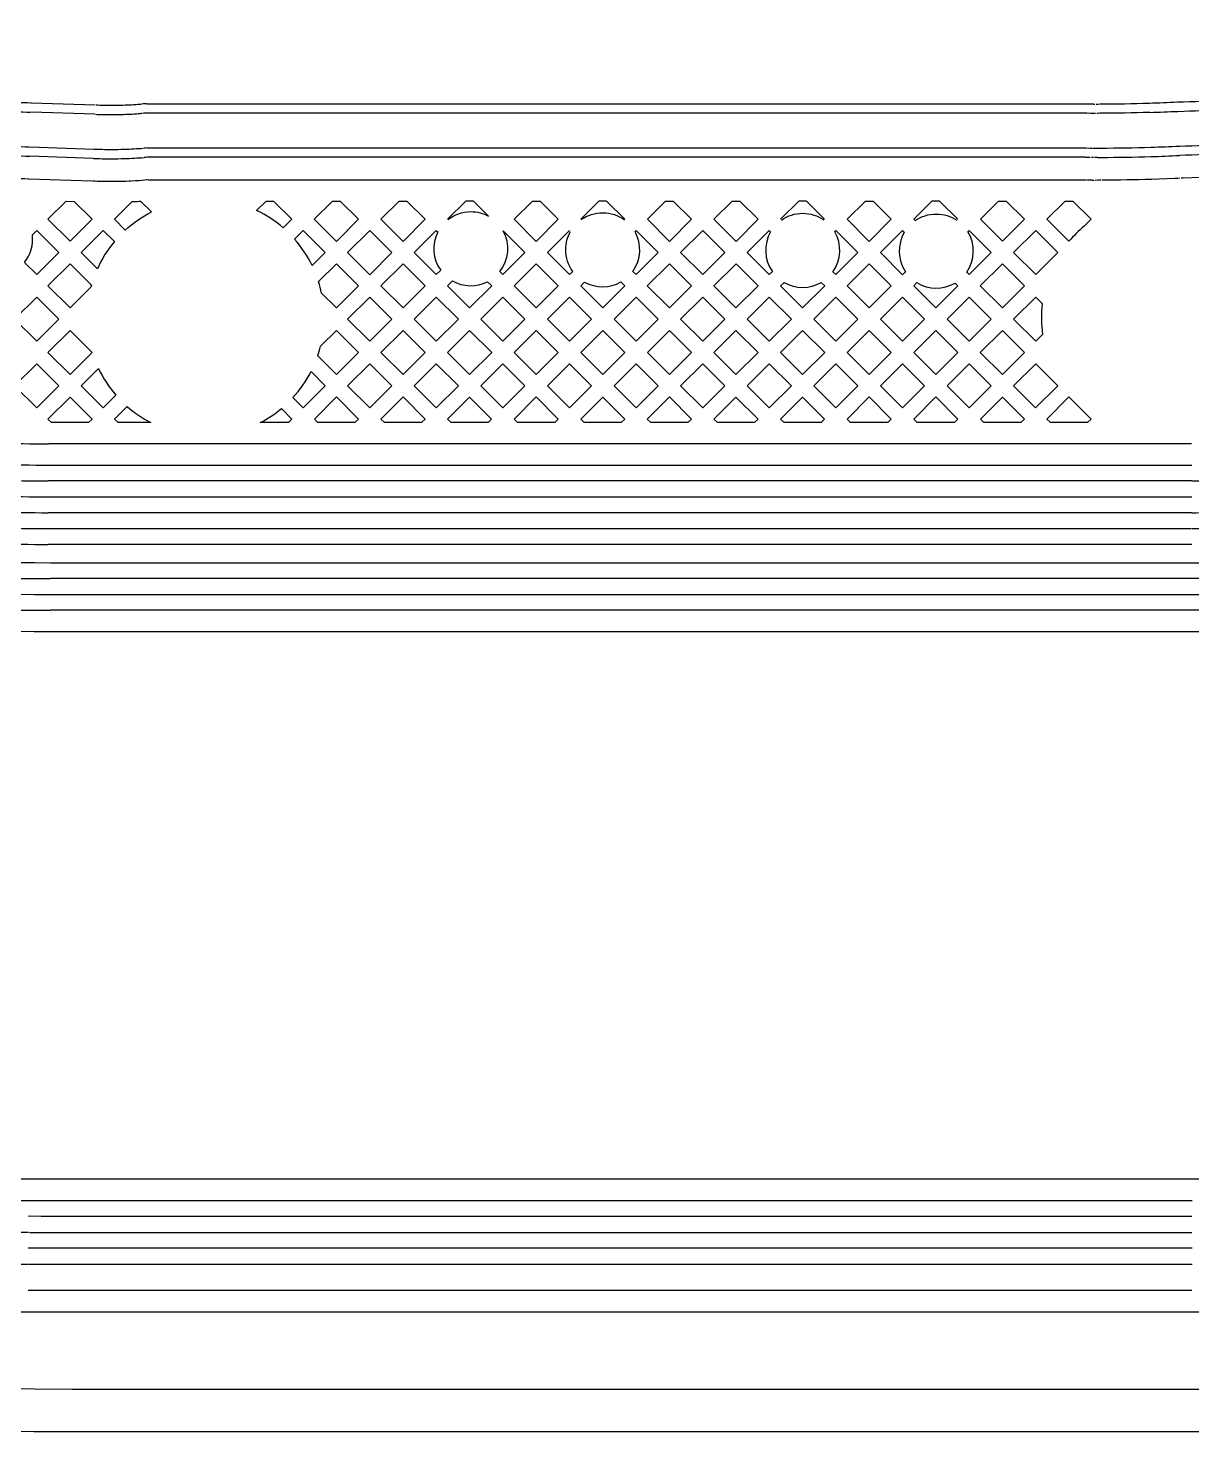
# Model space of a CAD drawing. Extents: x 1548 to 1929, y -174 to 95.
# Drawn here: x 1750.48 to 1756.07, y 36.25 to 42.99 of the extents above; entities that cross this region are included whole.
import ezdxf

# ---------------------------------------------------------------- set-up
doc = ezdxf.new("R2010")
doc.units = 0
doc.layers.add('gbr-dxf_layer0', color=7, linetype='Continuous')
doc.layers.add('gbr-outline-dxf_layer1', color=2, linetype='Continuous')

msp = doc.modelspace()

# ---------------------------------------------------------------- linework, layer by layer
at = {"layer": 'gbr-dxf_layer0'}
for p, q in [((1750.4994, 42.6299), (1750.8065, 42.6197)), ((1751.0233, 42.6236), (1751.0304, 42.624)), ((1751.0547, 42.6248), (1755.5678, 42.6248)), ((1755.5697, 42.6248), (1755.5884, 42.624)), ((1755.5886, 42.624), (1755.5982, 42.624)), ((1755.6008, 42.6239), (1755.6053, 42.6236)), ((1755.6112, 42.6238), (1755.614, 42.6238)), ((1750.8039, 42.5748), (1750.4997, 42.5849)), ((1751.0321, 42.579), (1751.0251, 42.5786)), ((1755.5667, 42.5798), (1751.0564, 42.5798)), ((1755.5856, 42.5791), (1755.5669, 42.5798)), ((1750.4921, 42.4181), (1750.7996, 42.4079)), ((1751.0582, 42.413), (1755.5606, 42.413)), ((1755.5624, 42.4129), (1755.5829, 42.4122)), ((1755.584, 42.4122), (1755.5909, 42.4122)), ((1750.7971, 42.363), (1750.4924, 42.373)), ((1755.5595, 42.368), (1751.0572, 42.368)), ((1755.5832, 42.3672), (1755.5598, 42.3679)), ((1755.5994, 42.3666), (1755.5897, 42.3672)), ((1755.6176, 42.3669), (1755.6027, 42.3664)), ((1750.4884, 42.2651), (1750.7909, 42.2551)), ((1750.9534, 42.2543), (1750.9693, 42.2548)), ((1750.9698, 42.2548), (1750.9809, 42.2554)), ((1751.0611, 42.2599), (1755.5649, 42.2599)), ((1755.5684, 42.2598), (1755.5775, 42.2594)), ((1755.6061, 42.2586), (1755.6209, 42.2592)), ((1755.8789, 42.2637), (1755.9119, 42.2647)), ((1755.913, 42.2648), (1755.9894, 42.2678)), ((1755.9903, 42.2678), (1756.0041, 42.2685)), ((1756.0059, 42.2685), (1756.0132, 42.2688)), ((1756.0198, 42.2691), (1756.0276, 42.2693)), ((1756.0287, 42.2693), (1756.1136, 42.2726)), ((1753.0833, 42.0168), (1752.9773, 41.9108)), ((1750.8171, 41.8332), (1750.7394, 41.9109)), ((1750.7395, 41.2714), (1750.8224, 41.3543)), ((1756.0696, 40.993), (1750.5833, 40.993)), ((1750.5829, 40.8909), (1756.0699, 40.8909)), ((1756.0685, 40.8147), (1750.5815, 40.8147)), ((1750.5826, 40.7385), (1756.0701, 40.7385)), ((1756.0687, 40.6623), (1750.5812, 40.6623)), ((1750.5823, 40.586), (1756.068, 40.586)), ((1756.0703, 40.5098), (1750.5809, 40.5098)), ((1750.5935, 40.4222), (1756.1517, 40.4222)), ((1756.1503, 40.346), (1750.5921, 40.346)), ((1750.5935, 40.2698), (1756.1517, 40.2698)), ((1756.1502, 40.1936), (1750.5921, 40.1936)), ((1750.4867, 37.361), (1750.5488, 37.3608)), ((1750.5501, 37.3607), (1756.0724, 37.3607)), ((1750.5471, 37.2846), (1750.485, 37.2848)), ((1756.071, 37.2845), (1750.5487, 37.2845)), ((1750.4903, 37.2078), (1756.0701, 37.2078)), ((1756.0724, 37.1316), (1750.4851, 37.1316)), ((1750.4879, 37.0554), (1756.0727, 37.0554)), ((1756.0708, 36.9284), (1750.4854, 36.9284))]:
    msp.add_line(p, q, dxfattribs=at)
at = {"layer": 'gbr-dxf_layer0', "linetype": 'Continuous'}
for points in [[(1790.415, 50.9295, -0.006517), (1790.415, 50.9253), (1790.415, 44.3051, -0.014829), (1790.4153, 44.2947, -0.014825), (1790.415, 44.2844), (1790.415, 42.2662, -0.414217), (1789.6184, 41.4697), (1768.5019, 41.4697, 0.196007), (1766.6119, 40.6991, -0.196002), (1756.1971, 36.4532), (1750.6967, 36.4532, -0.196002), (1740.282, 40.6991, 0.196006), (1738.392, 41.4697), (1709.0258, 41.4697)], [(1755.6089, 42.5787, -0.051835), (1755.6043, 42.5785), (1755.597, 42.579), (1755.5875, 42.579)], [(1755.8686, 42.5833, -0.006939), (1755.629, 42.5793, -0.008124), (1755.6143, 42.5788)], [(1756.6568, 42.4086, -0.005385), (1756.2502, 42.3859, -0.05969), (1756.2449, 42.3858, -0.003093), (1756.0117, 42.3769)], [(1755.5784, 42.2594), (1755.5848, 42.2594, -0.034666), (1755.5917, 42.259)], [(1750.8993, 42.0707), (1750.9511, 42.0188, -0.067194), (1751.0761, 42.1059), (1751.0258, 42.1561, -0.003739), (1750.9911, 42.1542)], [(1752.4993, 42.0691, -0.16854), (1752.6094, 42.1073, -0.126375), (1752.6951, 42.0853)], [(1753.1391, 42.0688, -0.157183), (1753.2429, 42.1022, -0.157815), (1753.3471, 42.0685)], [(1754.1002, 42.0668, -0.154876), (1754.2027, 42.0993, -0.153878), (1754.3046, 42.0672)], [(1754.7357, 42.0707), (1754.7424, 42.064, -0.153096), (1754.8439, 42.0959, -0.148623), (1754.9428, 42.0658)], [(1750.7394, 41.9109), (1750.8454, 42.0168), (1750.8986, 41.9636, 0.06787), (1750.8171, 41.8332)], [(1752.9773, 41.9108), (1753.0833, 41.8048), (1753.0988, 41.8202, -0.157816), (1753.0651, 41.9244, -0.12942), (1753.0881, 42.0119)], [(1750.8224, 41.3543, 0.0675), (1750.9062, 41.2263), (1750.8454, 41.1655), (1750.7395, 41.2714)], [(1750.8992, 41.1116), (1750.9599, 41.1723, 0.0606), (1751.0733, 41.0946)], [(1747.1951, 40.6239, 0.01338), (1747.7745, 40.4585, 0.008369), (1748.1407, 40.3704, 0.056686), (1750.59, 40.0917), (1756.1509, 40.0917)], [(1756.6375, 37.4745), (1756.5121, 37.4697, -0.007922), (1756.0724, 37.4626), (1750.428, 37.4631, -0.009517), (1750.0193, 37.4732), (1749.9235, 37.4776, -0.015429), (1749.2629, 37.5324), (1749.2469, 37.5342, -0.002901), (1749.124, 37.5492), (1749.0437, 37.5599, -0.00713), (1748.7409, 37.6051), (1748.4034, 37.6609, -0.008774), (1747.9195, 37.7506, -0.006695), (1747.5568, 37.8301, -0.058884), (1744.4951, 38.9325)], [(1745.0338, 37.9841), (1745.0478, 37.9782, 0.049612), (1747.7925, 37.1276, 0.009441), (1748.3368, 37.027), (1748.6371, 36.9775, 0.040793), (1750.4852, 36.8263), (1756.0727, 36.8263, 0.110715), (1762.2728, 38.2165), (1762.2794, 38.2195)]]:
    msp.add_lwpolyline(points, format="xyb", dxfattribs=at)
for points in [[(1755.5935, 42.4121), (1755.6027, 42.4115), (1755.6173, 42.4119)], [(1750.9886, 42.154), (1750.9823, 42.1537), (1750.8993, 42.0707)], [(1752.6951, 42.0853), (1752.622, 42.1583), (1752.5855, 42.1583), (1752.4978, 42.0706)], [(1753.3492, 42.0706), (1753.2615, 42.1583), (1753.2248, 42.1583), (1753.1372, 42.0706)], [(1754.3081, 42.0706), (1754.2204, 42.1583), (1754.1839, 42.1583), (1754.0963, 42.0707)], [(1754.9477, 42.0707), (1754.8601, 42.1583), (1754.8233, 42.1583), (1754.7357, 42.0707)], [(1751.7633, 41.9756), (1751.8044, 42.0168), (1751.9104, 41.9107), (1751.848, 41.8483)], [(1752.7652, 42.0151), (1752.8696, 41.9108), (1752.7636, 41.8048), (1752.749, 41.8194)], [(1751.0733, 41.0946), (1750.9163, 41.0946), (1750.8992, 41.1116)]]:
    msp.add_lwpolyline(points, dxfattribs=at)
for points in [[(1750.5797, 42.0706), (1750.6666, 42.1576), (1750.706, 42.1563), (1750.7915, 42.0707), (1750.6855, 41.9648)], [(1751.8583, 42.0706), (1751.946, 42.1583), (1751.9828, 42.1583), (1752.0704, 42.0707), (1751.9643, 41.9646)], [(1752.1782, 42.0707), (1752.2657, 42.1583), (1752.3023, 42.1583), (1752.39, 42.0706), (1752.2842, 41.9647)], [(1752.8174, 42.0707), (1752.9051, 42.1583), (1752.9418, 42.1583), (1753.0294, 42.0706), (1752.9234, 41.9647)], [(1753.4569, 42.0706), (1753.5446, 42.1583), (1753.5812, 42.1583), (1753.6688, 42.0707), (1753.5628, 41.9647)], [(1753.7766, 42.0707), (1753.8642, 42.1583), (1753.9009, 42.1583), (1753.9886, 42.0707), (1753.8826, 41.9647)], [(1754.4158, 42.0706), (1754.5035, 42.1583), (1754.5403, 42.1583), (1754.6279, 42.0707), (1754.5218, 41.9646)], [(1755.0554, 42.0707), (1755.143, 42.1583), (1755.1798, 42.1583), (1755.2673, 42.0708), (1755.1613, 41.9648)], [(1752.0182, 41.9107), (1752.1243, 42.0168), (1752.2303, 41.9108), (1752.1242, 41.8047)], [(1753.6167, 41.9108), (1753.7227, 42.0168), (1753.8287, 41.9108), (1753.7227, 41.8048)], [(1755.2152, 41.9109), (1755.3212, 42.0169), (1755.4272, 41.9109), (1755.3212, 41.8049)], [(1752.1781, 41.7509), (1752.2842, 41.8569), (1752.3901, 41.7511), (1752.284, 41.645)], [(1752.8174, 41.7509), (1752.9234, 41.8569), (1753.0294, 41.7509), (1752.9235, 41.6449)], [(1753.4568, 41.751), (1753.5628, 41.8569), (1753.6688, 41.7509), (1753.5629, 41.645)], [(1753.7766, 41.7509), (1753.8826, 41.8569), (1753.9885, 41.751), (1753.8825, 41.645)], [(1754.416, 41.751), (1754.5218, 41.8569), (1754.6278, 41.7509), (1754.522, 41.645)], [(1755.0553, 41.7511), (1755.1613, 41.857), (1755.2673, 41.751), (1755.1614, 41.645)], [(1750.4197, 41.5911), (1750.5257, 41.6971), (1750.6317, 41.5911), (1750.5257, 41.4851)], [(1752.0183, 41.5911), (1752.1242, 41.697), (1752.2301, 41.5911), (1752.1242, 41.4852)], [(1752.3378, 41.5911), (1752.4439, 41.6972), (1752.5499, 41.5912), (1752.4439, 41.4851)], [(1752.6577, 41.5912), (1752.7636, 41.697), (1752.8696, 41.591), (1752.7637, 41.4852)], [(1752.9773, 41.591), (1753.0833, 41.697), (1753.1892, 41.5911), (1753.0832, 41.4851)], [(1753.297, 41.5911), (1753.403, 41.6971), (1753.509, 41.5911), (1753.403, 41.4851)], [(1753.6167, 41.5911), (1753.7227, 41.697), (1753.8286, 41.5912), (1753.7226, 41.4852)], [(1753.9363, 41.5912), (1754.0423, 41.6972), (1754.1483, 41.5911), (1754.0424, 41.4852)], [(1754.2561, 41.5911), (1754.3621, 41.6971), (1754.4681, 41.5911), (1754.3621, 41.4851)], [(1754.5759, 41.5911), (1754.6817, 41.697), (1754.7876, 41.5911), (1754.6818, 41.4852)], [(1754.8954, 41.5911), (1755.0015, 41.6972), (1755.1075, 41.5912), (1755.0014, 41.4851)], [(1750.5796, 41.4312), (1750.6856, 41.5372), (1750.7916, 41.4312), (1750.6856, 41.3252)], [(1752.1781, 41.4313), (1752.284, 41.5372), (1752.39, 41.4312), (1752.2841, 41.3253)], [(1752.4977, 41.4312), (1752.6038, 41.5373), (1752.7098, 41.4313), (1752.6038, 41.3252)], [(1752.8176, 41.4313), (1752.9235, 41.5371), (1753.0293, 41.4312), (1752.9235, 41.3254)], [(1753.1371, 41.4312), (1753.2431, 41.5372), (1753.3491, 41.4312), (1753.2431, 41.3252)], [(1753.4569, 41.4312), (1753.5629, 41.5372), (1753.6687, 41.4313), (1753.5628, 41.3253)], [(1753.7765, 41.4313), (1753.8825, 41.5373), (1753.9885, 41.4313), (1753.8825, 41.3253)], [(1754.0962, 41.4313), (1754.2022, 41.5373), (1754.3082, 41.4312), (1754.2023, 41.3253)], [(1754.416, 41.4312), (1754.522, 41.5372), (1754.6279, 41.4313), (1754.5219, 41.3254)], [(1754.7356, 41.4313), (1754.8415, 41.5372), (1754.9475, 41.4312), (1754.8416, 41.3253)], [(1755.0553, 41.4312), (1755.1614, 41.5373), (1755.2674, 41.4313), (1755.1613, 41.3252)], [(1750.4198, 41.2715), (1750.5257, 41.3774), (1750.6317, 41.2714), (1750.5258, 41.1655)], [(1752.0182, 41.2715), (1752.1242, 41.3775), (1752.2302, 41.2715), (1752.1243, 41.1655)], [(1752.338, 41.2715), (1752.4439, 41.3773), (1752.5499, 41.2713), (1752.444, 41.1654)], [(1752.6576, 41.2713), (1752.7637, 41.3774), (1752.8696, 41.2715), (1752.7635, 41.1654)], [(1752.9774, 41.2715), (1753.0832, 41.3774), (1753.1892, 41.2714), (1753.0834, 41.1655)], [(1753.297, 41.2714), (1753.403, 41.3773), (1753.5089, 41.2715), (1753.4029, 41.1655)], [(1753.6166, 41.2715), (1753.7226, 41.3774), (1753.8286, 41.2714), (1753.7226, 41.1654)], [(1753.9364, 41.2714), (1754.0424, 41.3774), (1754.1484, 41.2714), (1754.0424, 41.1654)], [(1754.2561, 41.2714), (1754.3621, 41.3774), (1754.468, 41.2715), (1754.362, 41.1655)], [(1754.5758, 41.2715), (1754.6818, 41.3775), (1754.7878, 41.2715), (1754.6818, 41.1655)], [(1754.8955, 41.2715), (1755.0014, 41.3773), (1755.1074, 41.2713), (1755.0015, 41.1654)], [(1755.2152, 41.2713), (1755.3212, 41.3774), (1755.4271, 41.2715), (1755.321, 41.1654)], [(1750.5797, 41.1116), (1750.6856, 41.2175), (1750.7915, 41.1116), (1750.7745, 41.0946), (1750.5968, 41.0946)], [(1751.8584, 41.1116), (1751.9644, 41.2176), (1752.0704, 41.1116), (1752.0534, 41.0946), (1751.8754, 41.0946)], [(1752.1781, 41.1116), (1752.2841, 41.2176), (1752.3901, 41.1116), (1752.3731, 41.0946), (1752.1951, 41.0946)], [(1752.4979, 41.1116), (1752.6038, 41.2174), (1752.7096, 41.1115), (1752.6927, 41.0946), (1752.5149, 41.0946)], [(1752.8174, 41.1115), (1752.9235, 41.2176), (1753.0295, 41.1116), (1753.0125, 41.0946), (1752.8344, 41.0946)], [(1753.1373, 41.1116), (1753.2431, 41.2175), (1753.349, 41.1116), (1753.332, 41.0946), (1753.1543, 41.0946)], [(1753.4568, 41.1116), (1753.5628, 41.2176), (1753.6688, 41.1116), (1753.6518, 41.0946), (1753.4738, 41.0946)], [(1753.7765, 41.1116), (1753.8825, 41.2175), (1753.9885, 41.1115), (1753.9716, 41.0946), (1753.7935, 41.0946)], [(1754.0963, 41.1115), (1754.2023, 41.2175), (1754.3081, 41.1116), (1754.2911, 41.0946), (1754.1133, 41.0946)], [(1754.4159, 41.1116), (1754.5219, 41.2176), (1754.6279, 41.1116), (1754.6109, 41.0946), (1754.4329, 41.0946)], [(1754.7357, 41.1116), (1754.8416, 41.2176), (1754.9477, 41.1116), (1754.9307, 41.0946), (1754.7527, 41.0946)], [(1755.0554, 41.1116), (1755.1613, 41.2174), (1755.2672, 41.1115), (1755.2502, 41.0946), (1755.0724, 41.0946)], [(1755.3749, 41.1115), (1755.481, 41.2176), (1755.587, 41.1116), (1755.57, 41.0946), (1755.3919, 41.0946)]]:
    msp.add_lwpolyline(points, close=True, dxfattribs=at)
for points in [[(1751.5813, 42.1132), (1751.6264, 42.1583), (1751.6629, 42.1583), (1751.7505, 42.0706), (1751.7092, 42.0293, 0.067503)], [(1755.3751, 42.0708), (1755.4626, 42.1583), (1755.4993, 42.1583), (1755.587, 42.0706), (1755.5535, 42.0372, 0.045104), (1755.481, 41.9648)], [(1750.4667, 41.8639, 0.20141), (1750.5051, 41.9961), (1750.5258, 42.0168), (1750.6317, 41.9109), (1750.5257, 41.8049)], [(1752.338, 41.9108), (1752.4439, 42.0167), (1752.4508, 42.0098, 0.279681), (1752.4649, 41.8259), (1752.4439, 41.8049)], [(1753.3872, 41.8206, 0.291822), (1753.3979, 42.0115), (1753.403, 42.0167), (1753.5089, 41.9108), (1753.403, 41.8049)], [(1753.9364, 41.9108), (1754.0424, 42.0168), (1754.0487, 42.0105, 0.291508), (1754.057, 41.8196), (1754.0423, 41.8049)], [(1754.348, 41.819, 0.293647), (1754.3563, 42.0111), (1754.3619, 42.0168), (1754.468, 41.9107), (1754.3621, 41.8049)], [(1754.5757, 41.9107), (1754.6818, 42.0168), (1754.6905, 42.0081, 0.287853), (1754.6961, 41.8191), (1754.6817, 41.8047)], [(1754.9898, 41.8166, 0.297412), (1754.9956, 42.0108), (1755.0016, 42.0168), (1755.1075, 41.9109), (1755.0015, 41.8049)], [(1750.5796, 41.751), (1750.6855, 41.857), (1750.7883, 41.7543, 0.004367), (1750.7858, 41.7453), (1750.6856, 41.645)], [(1751.8787, 41.7713), (1751.9643, 41.8569), (1752.0703, 41.7509), (1751.9645, 41.645), (1751.8932, 41.7163, 0.025037)], [(1752.4978, 41.7511), (1752.5216, 41.7749, 0.251428), (1752.6897, 41.7709), (1752.7097, 41.7509), (1752.6038, 41.645)], [(1753.1372, 41.7509), (1753.1558, 41.7694, 0.262534), (1753.3304, 41.7696), (1753.3491, 41.751), (1753.2431, 41.645)], [(1754.0962, 41.751), (1754.1131, 41.7679, 0.269191), (1754.2916, 41.7676), (1754.3082, 41.751), (1754.2022, 41.645)], [(1754.7356, 41.7509), (1754.7511, 41.7664, 0.276698), (1754.9339, 41.7647), (1754.9476, 41.7511), (1754.8415, 41.645)], [(1755.2152, 41.5912), (1755.3212, 41.6972), (1755.3524, 41.666, 0.065164), (1755.3544, 41.5183), (1755.3212, 41.4852)], [(1751.8746, 41.4151, 0.021039), (1751.8882, 41.4609), (1751.9645, 41.5372), (1752.0703, 41.4313), (1751.9644, 41.3254)], [(1751.7554, 41.2146, 0.067194), (1751.8424, 41.3395), (1751.9105, 41.2715), (1751.8045, 41.1655)], [(1751.5988, 41.0946, 0.053647), (1751.7002, 41.162), (1751.7506, 41.1116), (1751.7336, 41.0946)]]:
    msp.add_lwpolyline(points, format="xyb", close=True, dxfattribs=at)
at = {"layer": 'gbr-dxf_layer0'}
for centre, radius, start, end in [((1750.857, 53.0585), 10.4798, 266.42241, 268.02858), ((1750.857, 53.0585), 10.4348, 266.429, 268.02753), ((1750.884, 44.281), 1.663, 267.46297, 269.99754), ((1750.8837, 44.2809), 1.663, 270.04224, 271.85656), ((1750.8767, 44.5213), 1.9034, 271.88766, 274.37767), ((1751.0671, 41.9767), 0.6482, 91.30064, 92.95515), ((1755.6066, 43.0394), 0.4157, 271.10033, 272.91839), ((1755.6017, 51.2276), 8.6034, 270.18785, 271.7573), ((1755.5813, 51.5434), 8.9196, 271.83718, 272.70042), ((1755.5816, 51.5434), 8.9646, 271.84667, 272.69205), ((1755.3999, 61.2959), 18.672, 271.85065, 273.24844), ((1755.4001, 61.296), 18.717, 271.84681, 273.23657), ((1750.884, 44.281), 1.708, 267.42438, 269.95991), ((1750.8838, 44.2809), 1.708, 270.00329, 271.9136), ((1750.8767, 44.5213), 1.9484, 271.93872, 274.3462), ((1751.0671, 41.9767), 0.6032, 91.14237, 93.05074), ((1750.8555, 53.0584), 10.6916, 266.43058, 268.04345), ((1750.8556, 53.0584), 10.6466, 266.43596, 268.03333), ((1750.8828, 44.281), 1.875, 267.49968, 270.00092), ((1750.8828, 44.281), 1.875, 270.03258, 271.94507), ((1750.8766, 44.5212), 2.1153, 271.92186, 274.33617), ((1751.0672, 41.9767), 0.4364, 91.38088, 93.59083), ((1755.6057, 43.0394), 0.6276, 271.17913, 272.3613), ((1755.605, 51.2277), 8.8152, 270.18965, 271.74772), ((1755.585, 51.5434), 9.1314, 271.81986, 272.66734), ((1755.3987, 61.2957), 18.8838, 271.85885, 272.57278), ((1750.8828, 44.281), 1.92, 267.46574, 269.96808), ((1750.8828, 44.281), 1.92, 269.99912, 271.91295), ((1750.8766, 44.5212), 2.1603, 271.89148, 274.38011), ((1751.0672, 41.9767), 0.3914, 91.54265, 93.62218), ((1755.6057, 43.0394), 0.6726, 271.07987, 272.51324), ((1755.6051, 51.2277), 8.8602, 270.20078, 271.74085), ((1755.5851, 51.5434), 9.1764, 271.81217, 272.65993), ((1750.8561, 53.0584), 10.7996, 266.43708, 268.04107), ((1750.8828, 44.281), 2.0279, 267.49843, 269.993), ((1750.8822, 44.281), 2.0279, 270.05448, 271.96165), ((1750.8777, 44.5213), 2.2682, 272.68019, 274.23943), ((1751.0656, 41.9767), 0.2833, 91.50477, 93.73806), ((1755.6013, 42.3889), 0.1304, 266.96863, 269.98798), ((1755.6038, 43.0395), 0.7805, 271.4068, 272.37908), ((1755.6077, 51.2276), 8.968, 270.20475, 271.72035), ((1752.6094, 41.9295), 0.1778, 321.73607, 28.80483), ((1751.3361, 41.5995), 0.5692, 25.92307, 41.36197), ((1750.5987, 51.3658), 10.3729, 267.25159, 269.90527), ((1750.5993, 51.3658), 10.475, 267.2387, 269.90315), ((1750.5993, 51.3658), 10.5512, 267.25151, 269.89543), ((1756.0509, 51.3495), 10.5349, 270.1034, 271.86527), ((1750.5955, 51.3658), 10.6274, 267.25891, 269.92346), ((1750.5922, 50.9988), 10.5766, 257.00654, 269.99992), ((1750.5954, 51.3658), 10.7036, 267.27184, 269.9162), ((1756.0539, 51.3498), 10.6876, 270.08715, 271.85111), ((1750.5922, 50.9988), 10.6528, 257.02033, 269.99236), ((1750.5916, 51.3658), 10.7798, 267.2864, 269.94362), ((1756.057, 51.3498), 10.7638, 270.07138, 271.84471), ((1750.5911, 50.9988), 10.729, 257.01475, 270.00006), ((1750.5915, 51.3658), 10.856, 267.27905, 269.93632), ((1750.5912, 50.9988), 10.8052, 257.02846, 269.99243), ((1750.4896, 48.2096), 10.8486, 267.4936, 269.9768), ((1750.4854, 48.2099), 11.1544, 260.65607, 270.00004), ((1750.4896, 48.2096), 11.0015, 267.48841, 269.97856)]:
    msp.add_arc(centre, radius, start, end, dxfattribs=at)
at = {"layer": 'gbr-outline-dxf_layer1', "linetype": 'Continuous'}
msp.add_lwpolyline([(1706.7985, 42.2663), (1706.7985, 53.8662, -0.414215), (1707.7985, 54.8662), (1738.8065, 54.8662, -0.202312), (1749.6226, 50.3031, 0.202309), (1750.697, 49.8497), (1756.1969, 49.8497, 0.202214), (1757.2709, 50.3027, -0.202322), (1768.0874, 54.8662), (1789.6185, 54.8662, -0.414215), (1790.6185, 53.8662), (1790.6185, 42.2663, -0.414215), (1789.6185, 41.2663), (1768.5019, 41.2663, 0.196009), (1766.7542, 40.5536, -0.196007), (1756.1969, 36.2498), (1750.697, 36.2498, -0.196007), (1740.1398, 40.5536, 0.196013), (1738.392, 41.2663), (1707.7985, 41.2663, -0.414215)], format="xyb", close=True, dxfattribs=at)

doc.saveas('drawing.dxf')
